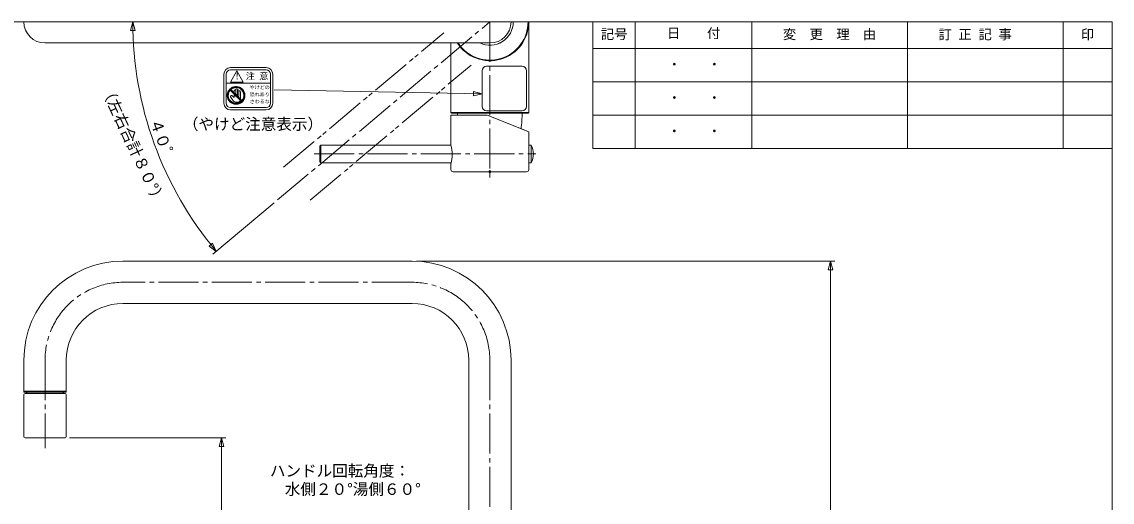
# Model space of a CAD drawing. Units: millimetres, scale not verified. Extents: x -373 to 395, y -278 to 275.
# Drawn here: x -95.3 to 395, y 59.1 to 275 of the extents above; entities that cross this region are included whole.
import ezdxf
from ezdxf.enums import TextEntityAlignment as Align

# ---------------------------------------------------------------- set-up
doc = ezdxf.new("R2010")
doc.units = ezdxf.units.MM
doc.header["$LTSCALE"] = 2
doc.header["$PDMODE"] = 32
doc.header["$PDSIZE"] = 1
doc.linetypes.add('USER2', pattern=[12, 9, -1, 1, -1])
doc.linetypes.add('USER4', pattern=[13.5, 9, -1, 1, -0.5, 1, -1])
for name, color, linetype, lineweight in [('0-1_1', 7, 'Continuous', 18), ('0-2_2', 7, 'Continuous', 18), ('0-3_3', 7, 'Continuous', 18), ('0-4_4', 7, 'Continuous', 18), ('0-5_5', 7, 'Continuous', 18)]:
    doc.layers.add(name, color=color, linetype=linetype, lineweight=lineweight)
doc.styles.add('ＭＳ ゴシック', font='')
doc.styles.get('ＭＳ ゴシック').set_extended_font_data('MS Gothic')

# ---------------------------------------------------------------- blocks, each defined once
blk = doc.blocks.new('D5')
at = {"layer": '0-3_3'}
for p, q in [((-21.506, 275.029), (-47.399, 275.029)), ((-45.399, 275.029), (-46.387, 271.153)), ((-45.399, 275.029), (-44.317, 271.178)), ((-46.387, 271.153), (-44.317, 271.178)), ((18.171, 193.645), (-9.367, 170.538)), ((-9.482, 175.469), (-11.084, 174.157)), ((-7.835, 171.824), (-11.084, 174.157)), ((-7.835, 171.824), (-9.482, 175.469))]:
    blk.add_line(p, q, dxfattribs=at)
blk.add_arc((115.16, 275.029), 160.559, 180, 220, dxfattribs=at)
at = {"layer": '0-3_3', "style": 'ＭＳ ゴシック'}
blk.add_text('４０゜', height=5.132, rotation=290, dxfattribs=at).set_placement((-39.307, 229.981), align=Align.BOTTOM_LEFT)
blk = doc.blocks.new('D6')
at = {"layer": '0-3_3'}
for p, q in [((82.16, 167.46), (270.34, 167.46)), ((268.34, 167.46), (269.375, 163.596)), ((267.304, 163.596), (269.375, 163.596)), ((140.56, -112.065), (270.34, -112.065)), ((268.34, -112.065), (267.304, -108.202)), ((269.375, -108.202), (267.304, -108.202)), ((268.34, -112.065), (269.375, -108.202))]:
    blk.add_line(p, q, dxfattribs=at)
blk.add_lwpolyline([(268.34, -112.065), (268.34, 167.46), (267.304, 163.596)], dxfattribs=at)
at = {"layer": '0-3_3', "style": 'ＭＳ ゴシック'}
blk.add_text('（２８０）', height=5.132, rotation=90, dxfattribs=at).set_placement((267.34, 10.197), align=Align.BOTTOM_LEFT)
blk = doc.blocks.new('D7')
at = {"layer": '0-3_3'}
for p, q in [((-73.84, 87.935), (-3.489, 87.935)), ((-6.524, 84.071), (-4.453, 84.071)), ((-5.489, 87.935), (-4.453, 84.071)), ((89.76, -112.065), (-7.489, -112.065)), ((-5.489, -112.065), (-6.524, -108.202)), ((-4.453, -108.202), (-6.524, -108.202)), ((-5.489, -112.065), (-4.453, -108.202))]:
    blk.add_line(p, q, dxfattribs=at)
blk.add_lwpolyline([(-5.489, -112.065), (-5.489, 87.935), (-6.524, 84.071)], dxfattribs=at)
at = {"layer": '0-3_3', "style": 'ＭＳ ゴシック'}
blk.add_text('２００', height=5.132, rotation=90, dxfattribs=at).set_placement((-6.489, -22.565), align=Align.BOTTOM_LEFT)

msp = doc.modelspace()

# ---------------------------------------------------------------- linework, layer by layer
at = {"layer": '0-1_1'}
msp.add_line((-373.022, 275.029), (394.982, 275.029), dxfattribs=at)
msp.add_lwpolyline([(-373.022, 275.029), (-373.022, -277.972), (394.982, -277.972), (394.982, 275.029)], dxfattribs=at)
at = {"layer": '0-2_2', "linetype": 'USER2'}
for p, q in [((115.16, 275.029), (115.16, 203.158)), ((36.174, 215.629), (135.818, 215.629)), ((80.16, 157.935), (-49.84, 157.935)), ((-84.84, 122.935), (-84.84, 83.3)), ((115.16, 122.935), (115.16, -116.065))]:
    msp.add_line(p, q, dxfattribs=at)
at = {"layer": '0-2_2'}
for p, q in [((132.66, 234.329), (132.66, 275.029)), ((-84.84, 265.504), (115.16, 265.504)), ((97.66, 265.504), (97.66, 234.329)), ((97.66, 234.329), (132.66, 234.329)), ((97.66, 234.329), (97.96, 234.029)), ((113.923, 233.129), (97.66, 233.129)), ((97.66, 219.629), (97.66, 233.129)), ((97.66, 231.429), (97.66, 219.629)), ((132.36, 234.029), (97.96, 234.029)), ((131.66, 225.962), (113.923, 233.129)), ((132.36, 234.029), (132.66, 234.329)), ((129.178, 226.965), (132.66, 225.558)), ((132.66, 225.558), (132.66, 218.629)), ((132.66, 224.884), (132.66, 208.629)), ((39.16, 219.629), (38.66, 219.129)), ((38.66, 219.129), (38.66, 212.129)), ((39.16, 219.629), (97.66, 219.629)), ((39.16, 211.629), (39.16, 219.629)), ((133.66, 219.629), (132.66, 219.629)), ((132.66, 218.629), (132.66, 219.629)), ((133.66, 219.629), (132.66, 219.629)), ((132.66, 218.679), (132.66, 219.429)), ((133.66, 211.629), (133.66, 219.629)), ((38.66, 212.129), (39.16, 211.629)), ((97.66, 211.629), (39.16, 211.629)), ((97.66, 208.429), (97.66, 211.229)), ((97.66, 208.629), (97.66, 211.229)), ((132.66, 212.629), (132.66, 208.629)), ((132.66, 212.179), (132.66, 211.429)), ((133.66, 211.629), (132.66, 211.629)), ((133.66, 211.629), (132.66, 211.629)), ((131.66, 207.629), (98.66, 207.629)), ((80.16, 167.46), (-49.84, 167.46)), ((80.16, 148.41), (-49.84, 148.41)), ((-94.365, 122.935), (-94.365, 109.035)), ((-75.315, 122.935), (-75.315, 109.035)), ((105.635, 122.935), (105.635, 11.435)), ((124.685, 122.935), (124.685, 11.435)), ((-94.365, 109.035), (-75.315, 109.035)), ((-94.34, 109.035), (-94.34, 108.535)), ((-94.34, 108.535), (-75.34, 108.535)), ((-75.84, 107.935), (-93.84, 107.935)), ((-93.171, 107.935), (-93.171, 108.535)), ((-93.171, 108.535), (-92.824, 107.935)), ((-76.509, 108.535), (-76.855, 107.935)), ((-76.509, 107.935), (-76.509, 108.535)), ((-75.34, 109.035), (-75.34, 108.535)), ((-94.34, 107.435), (-94.34, 88.435)), ((-75.34, 107.435), (-75.34, 88.435)), ((-75.84, 87.935), (-93.84, 87.935))]:
    msp.add_line(p, q, dxfattribs=at)
at = {"layer": '0-2_2', "linetype": 'USER4'}
for p, q in [((22.397, 209.625), (94.493, 270.121)), ((34.434, 194.857), (106.738, 255.528))]:
    msp.add_line(p, q, dxfattribs=at)
at = {"layer": '0-2_2'}
msp.add_lwpolyline([(132.66, 224.009), (132.66, 215.429), (132.66, 208.429)], dxfattribs=at)
for centre, radius, start, end in [((-84.84, 275.029), 9.525, 180, 270), ((115.16, 275.029), 17.5, 212.97586, 0), ((115.16, 275.029), 17.2, 213.62666, 0), ((115.16, 275.029), 10.525, 244.82168, 0), ((115.16, 275.029), 10.5, 245.11345, 0), ((115.16, 275.029), 9.525, 270, 0), ((156.661, 234.287), 56, 180.26447, 181.18538), ((73.659, 234.287), 56, 352.48701, 359.73553), ((80.672, 215.429), 17.5, 0, 13.88654), ((126.732, 215.629), 8, 330, 30), ((126.732, 215.629), 8, 330, 30), ((80.672, 215.429), 17.5, 346.11346, 360), ((98.66, 208.629), 1, 180, 270), ((131.66, 208.629), 1, 270, 0), ((-49.84, 122.935), 44.525, 90, 180), ((80.16, 122.935), 44.525, 0, 90), ((-49.84, 122.935), 25.475, 90, 180), ((80.16, 122.935), 25.475, 0, 90), ((-93.84, 107.435), 0.5, 90, 180), ((-75.84, 107.435), 0.5, 0, 90), ((-93.84, 88.435), 0.5, 180, 270), ((-75.84, 88.435), 0.5, 270, 0)]:
    msp.add_arc(centre, radius, start, end, dxfattribs=at)
at = {"layer": '0-2_2', "linetype": 'USER2'}
for centre, start, end in [((-49.84, 122.935), 90, 180), ((80.16, 122.935), 0, 90)]:
    msp.add_arc(centre, 35, start, end, dxfattribs=at)
at = {"layer": '0-2_2'}
msp.add_point((115.16, 207.629), dxfattribs=at)
at = {"layer": '0-3_3', "linetype": 'USER2'}
msp.add_line((19.703, 194.931), (115.16, 275.029), dxfattribs=at)
at = {"layer": '0-3_3'}
msp.add_arc((113.66, 237.029), 2, 180, 270, dxfattribs=at)
at = {"layer": '0-4_4'}
for p, q in [((113.66, 255.029), (129.66, 255.029)), ((-4.465, 251.442), (-4.465, 238.442)), ((-3.465, 251.442), (-3.465, 238.442)), ((14.535, 254.442), (-1.465, 254.442)), ((14.535, 253.442), (-1.465, 253.442)), ((16.535, 251.442), (16.535, 238.442)), ((17.535, 251.442), (17.535, 238.442)), ((111.66, 253.029), (111.66, 237.029)), ((131.66, 253.029), (131.66, 237.029)), ((16.535, 247.442), (-3.465, 247.442)), ((-2.722, 243.317), (-0.341, 245.698)), ((-2.492, 243.83), (-0.853, 245.469)), ((-0.892, 244.864), (0.067, 245.823)), ((-0.292, 245.181), (0.422, 245.895)), ((0.134, 245.324), (0.741, 245.931)), ((0.492, 245.4), (1.035, 245.942)), ((0.81, 245.435), (1.308, 245.933)), ((1.1, 245.441), (1.565, 245.907)), ((1.367, 245.426), (1.808, 245.867)), ((1.617, 245.393), (2.038, 245.814)), ((1.852, 245.345), (2.257, 245.751)), ((2.074, 245.284), (2.467, 245.677)), ((2.284, 245.211), (2.667, 245.594)), ((2.483, 245.128), (2.858, 245.502)), ((2.673, 245.035), (3.041, 245.403)), ((2.853, 244.932), (3.216, 245.295)), ((3.025, 244.821), (3.384, 245.18)), ((-2.965, 241.942), (-2.423, 242.484)), ((-2.956, 241.669), (-2.458, 242.166)), ((-2.955, 242.236), (-2.347, 242.843)), ((-2.93, 241.412), (-2.465, 241.877)), ((-2.918, 242.555), (-2.204, 243.269)), ((-2.89, 241.169), (-2.45, 241.609)), ((-2.847, 242.909), (-1.888, 243.868)), ((-2.837, 240.939), (-2.417, 241.359)), ((-2.774, 240.719), (-2.369, 241.125)), ((-2.7, 240.51), (-2.308, 240.903)), ((-2.617, 240.31), (-2.235, 240.693)), ((-2.526, 240.119), (-2.151, 240.493)), ((-2.426, 239.936), (-2.058, 240.304)), ((-1.611, 244.234), (3.326, 239.297)), ((-1.566, 244.19), (-1.213, 244.543)), ((-1.425, 244.048), (-1.071, 244.402)), ((-1.395, 241.316), (-0.063, 239.376)), ((-1.284, 243.907), (-0.93, 244.26)), ((-1.257, 244.587), (3.68, 239.65)), ((-1.142, 243.765), (-0.789, 244.119)), ((-1.001, 243.624), (-0.647, 243.977)), ((-0.859, 243.482), (-0.506, 243.836)), ((-0.803, 241.844), (0.235, 240.942)), ((-0.718, 243.341), (-0.364, 243.695)), ((-0.576, 243.2), (-0.223, 243.553)), ((-0.435, 243.058), (-0.081, 243.412)), ((-0.294, 242.917), (0.06, 243.27)), ((-0.152, 242.775), (0.201, 243.129)), ((-0.011, 242.634), (0.343, 242.987)), ((0.131, 242.492), (0.484, 242.846)), ((0.235, 243.096), (0.235, 244.092)), ((0.235, 240.942), (0.235, 242.388)), ((0.272, 242.351), (0.626, 242.705)), ((0.413, 242.21), (0.767, 242.563)), ((0.555, 242.068), (0.908, 242.422)), ((0.696, 241.927), (1.05, 242.28)), ((0.838, 241.785), (1.191, 242.139)), ((0.935, 241.942), (0.935, 244.592)), ((0.979, 241.644), (1.333, 241.997)), ((1.121, 241.502), (1.474, 241.856)), ((1.262, 241.361), (1.616, 241.715)), ((1.403, 241.22), (1.757, 241.573)), ((1.545, 241.078), (1.898, 241.432)), ((1.635, 241.942), (1.635, 244.592)), ((1.686, 240.937), (2.04, 241.29)), ((1.828, 240.795), (2.181, 241.149)), ((1.969, 240.654), (2.323, 241.008)), ((2.111, 240.513), (2.464, 240.866)), ((2.252, 240.371), (2.606, 240.725)), ((2.287, 238.143), (4.834, 240.69)), ((2.335, 241.442), (2.335, 244.092)), ((2.393, 240.23), (2.747, 240.583)), ((2.535, 240.088), (2.888, 240.442)), ((2.676, 239.947), (3.03, 240.3)), ((3.035, 240.296), (3.035, 243.592)), ((3.188, 244.701), (3.544, 245.057)), ((3.343, 244.573), (3.697, 244.927)), ((3.489, 244.437), (3.843, 244.79)), ((3.628, 244.293), (3.982, 244.647)), ((3.758, 244.14), (4.114, 244.495)), ((3.88, 243.98), (4.238, 244.337)), ((3.994, 243.81), (4.356, 244.172)), ((4.083, 240.222), (4.941, 241.08)), ((4.099, 243.633), (4.465, 243.999)), ((4.195, 243.446), (4.567, 243.818)), ((4.281, 243.249), (4.661, 243.629)), ((4.324, 240.746), (5.001, 241.423)), ((4.357, 243.042), (4.747, 243.432)), ((4.422, 242.824), (4.823, 243.225)), ((4.443, 241.148), (5.029, 241.734)), ((4.474, 242.593), (4.89, 243.009)), ((4.506, 241.494), (5.034, 242.022)), ((4.511, 242.347), (4.945, 242.782)), ((4.532, 242.085), (4.989, 242.543)), ((4.532, 241.802), (5.019, 242.29)), ((111.66, 242.647), (18.136, 244.428)), ((-2.318, 239.761), (-1.956, 240.123)), ((-2.203, 239.593), (-1.844, 239.952)), ((-2.08, 239.433), (-1.725, 239.789)), ((-1.951, 239.28), (-1.596, 239.634)), ((-1.814, 239.134), (-1.46, 239.487)), ((-1.67, 238.995), (-1.316, 239.349)), ((-1.519, 238.863), (-1.164, 239.218)), ((14.535, 236.442), (-1.465, 236.442)), ((14.535, 235.442), (-1.465, 235.442)), ((-1.361, 238.738), (-1.003, 239.096)), ((-1.195, 238.621), (-0.834, 238.982)), ((-1.022, 238.511), (-0.656, 238.877)), ((-0.841, 238.409), (-0.469, 238.781)), ((-0.652, 238.315), (-0.272, 238.695)), ((-0.455, 238.23), (-0.065, 238.619)), ((-0.249, 238.153), (0.153, 238.555)), ((-0.032, 238.087), (0.384, 238.503)), ((0.195, 238.031), (0.629, 238.466)), ((0.434, 237.987), (0.891, 238.445)), ((0.687, 237.957), (1.174, 238.445)), ((0.761, 238.942), (2.035, 238.942)), ((0.955, 237.943), (1.483, 238.471)), ((1.242, 237.947), (1.828, 238.533)), ((1.554, 237.976), (2.231, 238.653)), ((1.897, 238.036), (2.754, 238.894)), ((2.759, 238.333), (4.644, 240.217)), ((2.818, 239.805), (3.171, 240.159)), ((2.959, 239.664), (3.313, 240.018)), ((3.101, 239.523), (3.454, 239.876)), ((3.242, 239.381), (3.595, 239.735)), ((3.506, 238.797), (4.18, 239.47)), ((113.66, 235.029), (129.66, 235.029))]:
    msp.add_line(p, q, dxfattribs=at)
for points in [[(4.308, 247.942), (-1.465, 247.942), (1.421, 252.942)], [(107.797, 242.721), (107.777, 241.686), (111.66, 242.647), (107.817, 243.756)]]:
    msp.add_lwpolyline(points, close=True, dxfattribs=at)
msp.add_circle((1.035, 241.942), 4, dxfattribs=at)
for centre, radius, start, end in [((113.66, 253.029), 2, 90, 180), ((129.66, 253.029), 2, 0, 90), ((-1.465, 251.442), 3, 90, 180), ((-1.465, 251.442), 2, 90, 180), ((14.535, 251.442), 3, 0, 90), ((14.535, 251.442), 2, 0, 90), ((1.035, 241.942), 3.5, 319.09604, 130.90396), ((1.035, 241.942), 3.5, 139.09604, 310.90396), ((-1.065, 241.542), 0.4, 49.00212, 214.47429), ((0.585, 244.092), 0.35, 0, 180), ((1.285, 244.592), 0.35, 0, 180), ((1.985, 244.092), 0.35, 0, 180), ((2.685, 243.592), 0.35, 0, 180), ((-1.465, 238.442), 3, 180, 270), ((-1.465, 238.442), 2, 180, 270), ((0.761, 239.942), 1, 214.47429, 270), ((2.035, 239.942), 1, 270, 342.20057), ((14.535, 238.442), 3, 270, 0), ((14.535, 238.442), 2, 270, 0), ((129.66, 237.029), 2, 270, 0)]:
    msp.add_arc(centre, radius, start, end, dxfattribs=at)
msp.add_point((1.035, 241.942), dxfattribs=at)
at = {"layer": '0-5_5'}
for p, q in [((161.482, 218.029), (161.482, 275.029)), ((161.482, 218.029), (161.482, 275.029)), ((180.482, 218.029), (180.482, 275.029)), ((180.482, 218.029), (180.482, 275.029)), ((232.982, 218.029), (232.982, 275.029)), ((232.982, 218.029), (232.982, 275.029)), ((302.982, 218.029), (302.982, 275.029)), ((302.982, 218.029), (302.982, 275.029)), ((372.982, 218.029), (372.982, 275.029)), ((372.982, 218.029), (372.982, 275.029)), ((161.482, 263.029), (394.982, 263.029)), ((161.482, 263.029), (394.982, 263.029)), ((161.482, 248.029), (394.982, 248.029)), ((161.482, 248.029), (394.982, 248.029)), ((161.482, 233.029), (394.982, 233.029)), ((161.482, 233.029), (394.982, 233.029)), ((161.482, 218.029), (394.982, 218.029)), ((161.482, 218.029), (394.982, 218.029))]:
    msp.add_line(p, q, dxfattribs=at)

# ---------------------------------------------------------------- block references
at = {"layer": '0-3_3'}
for name in ['D5', 'D6', 'D7']:
    msp.add_blockref(name, (0, 0), dxfattribs=at)

# ---------------------------------------------------------------- texts
at = {"layer": '0-3_3', "style": 'ＭＳ ゴシック'}
msp.add_text('（左右合計８０°）', height=5.132, rotation=295, dxfattribs=at).set_placement((-61.374, 244.523), align=Align.BOTTOM_LEFT)
for s, p in [('ハンドル回転角度：', (16.266, 69.082)), ('水側２０°湯側６０°', (22.956, 60.839))]:
    msp.add_text(s, height=5.132, dxfattribs=at).set_placement(p, align=Align.BOTTOM_LEFT)
at = {"layer": '0-4_4', "style": 'ＭＳ ゴシック'}
for s, height, p in [('！', 2.933, (-0.545, 248.217)), ('注 意', 2.933, (5.389, 248.273)), ('やけどの', 1.613, (7.169, 244.296)), ('恐れあり', 1.613, (7.169, 241.096)), ('さわるな', 1.613, (7.169, 237.896)), ('（やけど注意表示）', 5.132, (-22.863, 224.948))]:
    msp.add_text(s, height=height, dxfattribs=at).set_placement(p, align=Align.BOTTOM_LEFT)
at = {"layer": '0-5_5', "style": 'ＭＳ ゴシック'}
for s, p in [('記号', (165.053, 265.951)), ('記号', (165.053, 265.951)), ('日\u3000\u3000付', (194.794, 266.403)), ('日\u3000\u3000付', (194.794, 266.403)), ('変\u3000更\u3000理\u3000由', (246.918, 265.925)), ('変\u3000更\u3000理\u3000由', (246.918, 265.925)), ('訂 正 記 事', (316.857, 265.859)), ('訂 正 記 事', (316.857, 265.859)), ('印', (380.888, 265.836)), ('印', (380.888, 265.836)), ('\u3000\u3000・\u3000\u3000・', (183.098, 252.4)), ('\u3000\u3000・\u3000\u3000・', (183.098, 252.4)), ('\u3000\u3000・\u3000\u3000・', (183.098, 237.4)), ('\u3000\u3000・\u3000\u3000・', (183.098, 237.4)), ('\u3000\u3000・\u3000\u3000・', (183.098, 222.4)), ('\u3000\u3000・\u3000\u3000・', (183.098, 222.4))]:
    msp.add_text(s, height=4.399, dxfattribs=at).set_placement(p, align=Align.BOTTOM_LEFT)

doc.saveas('drawing.dxf')
